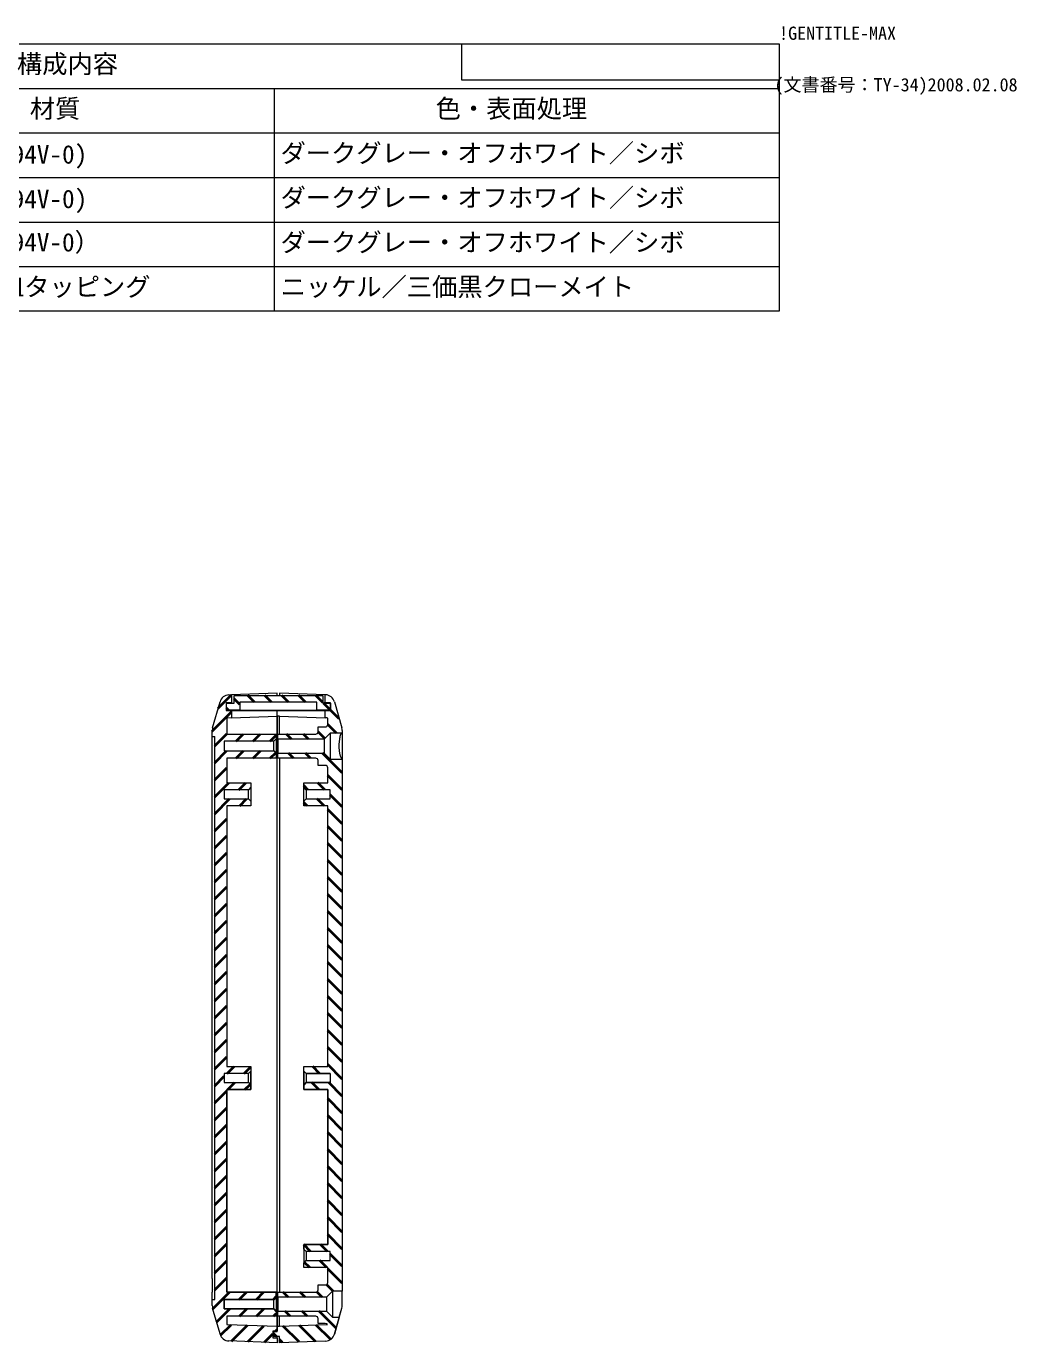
# Model space of a CAD drawing. Units: millimetres at full size, sheet at 1:4. Extents: x -960 to 1181, y -619 to 214.
# Drawn here: x 448 to 653.9, y -60 to 213.6 of the extents above; entities that cross this region are included whole.
import ezdxf
from ezdxf.enums import TextEntityAlignment as Align

# ---------------------------------------------------------------- set-up
doc = ezdxf.new("R2010")
doc.units = ezdxf.units.MM
doc.header["$LTSCALE"] = 4
for name, color, linetype, lineweight in [('0-0_0', 7, 'Continuous', 35), ('0-D_上ｶﾊ__', 7, 'Continuous', 18), ('0-E_下ｶﾊ__', 2, 'Continuous', 18), ('0-F_ﾊ_ﾈﾙ', 5, 'Continuous', 18), ('1-4_ﾋ_ｽ', 8, 'Continuous', 18)]:
    doc.layers.add(name, color=color, linetype=linetype, lineweight=lineweight)
doc.layers.add('0-7_AM_8', color=7, linetype='Continuous')
doc.styles.add('ＭＳ ゴシック', font='')
doc.styles.get('ＭＳ ゴシック').set_extended_font_data('MS Gothic')

# ---------------------------------------------------------------- blocks, each defined once
blk = doc.blocks.new('TK-A3')
at = {"layer": '0-0_0', "lineweight": 18}
for p, q in [((359, 280), (359, 275)), ((359, 275), (403, 275))]:
    blk.add_line(p, q, dxfattribs=at)
at = {"layer": '0-0_0', "style": 'ＭＳ ゴシック'}
for s, p in [('!GENTITLE-MAX', (403, 280)), ('(文書番号：TY-34)2008.02.08', (402.359, 272.859))]:
    blk.add_text(s, height=1.833, dxfattribs=at).set_placement(p, align=Align.BOTTOM_LEFT)
blk = doc.blocks.new('X150')
at = {"layer": '0-0_0'}
for p, q in [((1116.816, 280.563), (1115.01, 282.369)), ((1116.227, 277.616), (1114.41, 279.433)), ((1106.871, 276.366), (1105.821, 277.416)), ((1110.406, 276.366), (1109.356, 277.416)), ((1113.801, 276.507), (1112.41, 277.898))]:
    blk.add_line(p, q, dxfattribs=at)
blk = doc.blocks.new('X151')
at = {"layer": '0-0_0'}
for p, q in [((1107.285, 272.416), (1106.235, 273.466)), ((1110.821, 272.416), (1109.771, 273.466)), ((1117.41, 269.362), (1113.306, 273.466)), ((1117.41, 265.826), (1114.41, 268.826)), ((1110.3, 265.866), (1109.41, 266.755)), ((1113.835, 265.866), (1112.385, 267.316)), ((1110.114, 262.516), (1109.41, 263.22)), ((1113.65, 262.516), (1112.2, 263.966)), ((1117.41, 262.291), (1114.91, 264.791)), ((1117.41, 258.755), (1114.41, 261.755)), ((1117.41, 255.22), (1114.41, 258.22)), ((1117.41, 251.684), (1114.41, 254.684)), ((1117.41, 248.149), (1114.41, 251.149)), ((1117.41, 244.613), (1114.41, 247.613)), ((1117.41, 241.078), (1114.41, 244.078)), ((1117.41, 237.542), (1114.41, 240.542)), ((1117.41, 234.007), (1114.41, 237.007)), ((1117.41, 230.471), (1114.41, 233.471)), ((1117.41, 226.936), (1114.41, 229.936)), ((1117.41, 223.4), (1114.41, 226.4)), ((1117.41, 219.864), (1114.41, 222.864)), ((1117.41, 216.329), (1114.41, 219.329)), ((1117.41, 212.793), (1114.41, 215.793)), ((1117.41, 209.258), (1114.41, 212.258)), ((1112.731, 206.866), (1111.281, 208.316)), ((1117.41, 205.722), (1114.41, 208.722)), ((1112.546, 203.516), (1111.096, 204.966)), ((1117.41, 202.187), (1114.631, 204.966)), ((1117.41, 198.651), (1114.41, 201.651)), ((1117.41, 195.116), (1114.41, 198.116)), ((1117.41, 191.58), (1114.41, 194.58)), ((1117.41, 188.045), (1114.41, 191.045)), ((1117.41, 184.509), (1114.41, 187.509)), ((1117.41, 180.974), (1114.41, 183.974)), ((1117.41, 177.438), (1114.41, 180.438)), ((1117.41, 173.903), (1114.41, 176.903)), ((1117.41, 170.367), (1114.41, 173.367)), ((1110.84, 169.866), (1109.41, 171.296)), ((1114.376, 169.866), (1112.926, 171.316)), ((1110.655, 166.516), (1109.557, 167.613)), ((1114.19, 166.516), (1112.74, 167.966)), ((1117.41, 166.831), (1114.91, 169.331)), ((1117.41, 163.296), (1114.41, 166.296)), ((1113.269, 160.366), (1112.155, 161.48)), ((1115.555, 161.616), (1114.177, 162.993)), ((1106.198, 160.366), (1105.148, 161.416)), ((1109.734, 160.366), (1108.684, 161.416))]:
    blk.add_line(p, q, dxfattribs=at)
blk = doc.blocks.new('X152')
at = {"layer": '0-0_0'}
for p, q in [((1106.613, 156.416), (1105.563, 157.466)), ((1110.148, 156.416), (1109.098, 157.466)), ((1116.158, 153.941), (1112.634, 157.466)), ((1108.437, 151.056), (1105.149, 154.343)), ((1111.853, 151.175), (1108.566, 154.463)), ((1114.951, 151.613), (1111.982, 154.582)), ((1103.742, 152.216), (1103.11, 152.847)), ((1105.02, 150.937), (1104.41, 151.547))]:
    blk.add_line(p, q, dxfattribs=at)
blk = doc.blocks.new('X153')
at = {"layer": '0-0_0'}
for p, q in [((1096.16, 283.541), (1094.96, 284.741)), ((1099.171, 284.066), (1097.771, 285.466)), ((1102.706, 284.066), (1101.306, 285.466)), ((1106.242, 284.066), (1104.842, 285.466)), ((1109.777, 284.066), (1108.377, 285.466)), ((1113.36, 284.019), (1111.913, 285.466)), ((1093.8, 282.366), (1093.36, 282.805)), ((1114.96, 282.419), (1113.513, 283.866))]:
    blk.add_line(p, q, dxfattribs=at)
blk = doc.blocks.new('X154')
at = {"layer": '0-0_0'}
for p, q in [((1091.644, 282.808), (1094.41, 285.575)), ((1090.41, 278.039), (1094.41, 282.039)), ((1090.91, 275.003), (1093.41, 277.503)), ((1095.358, 275.916), (1096.858, 277.416)), ((1098.893, 275.916), (1100.393, 277.416)), ((1102.429, 275.916), (1103.71, 277.197)), ((1090.91, 271.468), (1093.358, 273.916)), ((1095.393, 272.416), (1096.893, 273.916)), ((1098.929, 272.416), (1100.429, 273.916)), ((1102.464, 272.416), (1103.587, 273.538)), ((1090.91, 267.932), (1093.41, 270.432)), ((1090.91, 264.397), (1093.829, 267.316)), ((1095.914, 265.866), (1097.364, 267.316)), ((1090.91, 260.861), (1094.014, 263.966)), ((1096.1, 262.516), (1097.55, 263.966)), ((1090.91, 257.326), (1093.41, 259.826)), ((1090.91, 253.79), (1093.41, 256.29)), ((1090.91, 250.255), (1093.41, 252.755)), ((1090.91, 246.719), (1093.41, 249.219)), ((1090.91, 243.184), (1093.41, 245.684)), ((1090.91, 239.648), (1093.41, 242.148)), ((1090.91, 236.113), (1093.41, 238.613)), ((1090.91, 232.577), (1093.41, 235.077)), ((1090.91, 229.042), (1093.41, 231.542)), ((1090.91, 225.506), (1093.41, 228.006)), ((1090.91, 221.97), (1093.41, 224.47)), ((1090.91, 218.435), (1093.41, 220.935)), ((1090.91, 214.899), (1093.41, 217.399)), ((1090.91, 211.364), (1093.41, 213.864)), ((1090.91, 207.828), (1093.41, 210.328)), ((1093.483, 206.866), (1094.933, 208.316)), ((1097.018, 206.866), (1098.41, 208.257)), ((1090.91, 204.293), (1092.91, 206.293)), ((1090.91, 200.757), (1093.41, 203.257)), ((1093.668, 203.516), (1095.118, 204.966)), ((1097.204, 203.516), (1098.282, 204.594)), ((1090.91, 197.222), (1093.41, 199.722)), ((1090.91, 193.686), (1093.41, 196.186)), ((1090.91, 190.151), (1093.41, 192.651)), ((1090.91, 186.615), (1093.41, 189.115)), ((1090.91, 183.08), (1093.41, 185.58)), ((1090.91, 179.544), (1093.41, 182.044)), ((1090.91, 176.009), (1093.41, 178.509)), ((1090.91, 172.473), (1093.41, 174.973)), ((1090.91, 168.937), (1093.41, 171.437)), ((1090.91, 165.402), (1093.41, 167.902)), ((1090.91, 161.866), (1093.41, 164.366)), ((1090.533, 157.953), (1093.995, 161.416)), ((1096.03, 159.916), (1097.53, 161.416)), ((1099.566, 159.916), (1101.066, 161.416)), ((1103.101, 159.916), (1103.71, 160.524)), ((1091.312, 155.197), (1094.03, 157.916)), ((1096.066, 156.416), (1097.566, 157.916)), ((1099.601, 156.416), (1101.101, 157.916)), ((1103.137, 156.416), (1103.71, 156.989)), ((1092.107, 152.457), (1094.303, 154.653)), ((1094.432, 151.247), (1097.72, 154.534)), ((1097.849, 151.127), (1101.136, 154.415)), ((1103.572, 153.316), (1103.91, 153.653)), ((1101.265, 151.008), (1103.01, 152.753))]:
    blk.add_line(p, q, dxfattribs=at)
blk = doc.blocks.new('U123')
at = {"layer": '1-4_ﾋ_ｽ', "color": 7, "style": 'ＭＳ ゴシック'}
blk.add_text('難燃性ABS（UL94V-0)', height=2.566, dxfattribs=at).set_placement((893.794, 510.086), align=Align.BOTTOM_LEFT)
blk = doc.blocks.new('U124')
at = {"layer": '1-4_ﾋ_ｽ', "color": 7, "style": 'ＭＳ ゴシック'}
blk.add_text('ダークグレー・オフホワイト／シボ', height=2.566, dxfattribs=at).set_placement((953.794, 510.263), align=Align.BOTTOM_LEFT)
blk = doc.blocks.new('U128')
at = {"layer": '1-4_ﾋ_ｽ', "color": 7, "style": 'ＭＳ ゴシック'}
blk.add_text('難燃性ABS（UL94V-0)', height=2.566, dxfattribs=at).set_placement((893.794, 503.911), align=Align.BOTTOM_LEFT)
blk = doc.blocks.new('U129')
at = {"layer": '1-4_ﾋ_ｽ', "color": 7, "style": 'ＭＳ ゴシック'}
blk.add_text('ダークグレー・オフホワイト／シボ', height=2.566, dxfattribs=at).set_placement((953.794, 504.088), align=Align.BOTTOM_LEFT)
blk = doc.blocks.new('U133')
at = {"layer": '1-4_ﾋ_ｽ', "color": 7, "style": 'ＭＳ ゴシック'}
blk.add_text('難燃性ABS（UL94V-0）', height=2.566, dxfattribs=at).set_placement((893.794, 497.913), align=Align.BOTTOM_LEFT)
blk = doc.blocks.new('U134')
at = {"layer": '1-4_ﾋ_ｽ', "color": 7, "style": 'ＭＳ ゴシック'}
blk.add_text('ダークグレー・オフホワイト／シボ', height=2.566, dxfattribs=at).set_placement((953.794, 497.913), align=Align.BOTTOM_LEFT)
blk = doc.blocks.new('U138')
at = {"layer": '1-4_ﾋ_ｽ', "color": 7, "style": 'ＭＳ ゴシック'}
blk.add_text('鉄M2.6×18丸皿タッピング', height=2.566, dxfattribs=at).set_placement((893.794, 491.737), align=Align.BOTTOM_LEFT)
blk = doc.blocks.new('U139')
at = {"layer": '1-4_ﾋ_ｽ', "color": 7, "style": 'ＭＳ ゴシック'}
blk.add_text('ニッケル／三価黒クローメイト', height=2.566, dxfattribs=at).set_placement((953.794, 491.738), align=Align.BOTTOM_LEFT)
blk = doc.blocks.new('U143')
at = {"layer": '1-4_ﾋ_ｽ', "color": 7, "style": 'ＭＳ ゴシック'}
blk.add_text('材質', height=2.566, dxfattribs=at).set_placement((919.044, 516.438), align=Align.BOTTOM_LEFT)
blk = doc.blocks.new('U144')
at = {"layer": '1-4_ﾋ_ｽ', "color": 7, "style": 'ＭＳ ゴシック'}
blk.add_text('色・表面処理', height=2.566, dxfattribs=at).set_placement((975.294, 516.438), align=Align.BOTTOM_LEFT)
blk = doc.blocks.new('U145')
at = {"layer": '1-4_ﾋ_ｽ', "color": 7, "style": 'ＭＳ ゴシック'}
blk.add_text('構成内容', height=2.566, dxfattribs=at).set_placement((917.256, 522.626), align=Align.BOTTOM_LEFT)
blk = doc.blocks.new('S21')
at = {"layer": '1-4_ﾋ_ｽ', "color": 1}
for p, q in [((827.894, 521.288), (1022.894, 521.288)), ((952.894, 521.288), (952.894, 515.113)), ((827.894, 515.113), (1022.894, 515.113)), ((952.894, 515.113), (952.894, 508.938)), ((827.894, 508.938), (1022.894, 508.938)), ((952.894, 508.938), (952.894, 502.763)), ((827.894, 502.763), (1022.894, 502.763)), ((952.894, 502.763), (952.894, 496.588)), ((827.894, 496.588), (1022.894, 496.588)), ((952.894, 496.588), (952.894, 490.413))]:
    blk.add_line(p, q, dxfattribs=at)
at = {"layer": '1-4_ﾋ_ｽ', "color": 7}
blk.add_lwpolyline([(827.894, 527.463), (1022.894, 527.463), (1022.894, 490.413), (827.894, 490.413)], close=True, dxfattribs=at)
at = {"layer": '0-0_0'}
for name in ['U145', 'U143', 'U144', 'U123', 'U124', 'U128', 'U129', 'U133', 'U134', 'U138', 'U139']:
    blk.add_blockref(name, (0, 0), dxfattribs=at)

msp = doc.modelspace()

# ---------------------------------------------------------------- linework, layer by layer
at = {"layer": '0-D_上ｶﾊ__'}
for p, q in [((500.155, 75.006), (490.655, 74.675)), ((500.155, 74.556), (500.155, 75.006)), ((486.73, 67.802), (488.257, 73.201)), ((490.655, 71.406), (500.155, 71.406)), ((500.155, 71.456), (500.155, 71.406)), ((500.155, 70.203), (500.155, 71.406)), ((489.655, 69.74), (489.655, 68.344)), ((500.155, 70.203), (500.155, 63.607)), ((500.155, 63.607), (500.155, 70.203)), ((486.655, -46.665), (486.655, 67.258)), ((486.655, 66.006), (487.155, 66.006)), ((486.883, 68.344), (486.884, 68.344)), ((499.455, 63.006), (499.455, 65.006)), ((499.955, 65.506), (499.955, 62.506)), ((500.155, -49.996), (500.155, 63.607)), ((500.155, -49.996), (500.155, 63.607)), ((494.155, 53.056), (494.155, 54.956)), ((494.655, 55.456), (494.655, 52.556)), ((494.155, -5.944), (494.155, -4.044)), ((494.655, -3.544), (494.655, -6.444)), ((489.655, -7.394), (489.655, -46.665)), ((486.655, -46.665), (486.655, -49.494)), ((486.655, -50.994), (486.655, -49.494)), ((486.655, -52.245), (486.655, -50.994)), ((499.455, -52.994), (499.455, -50.994)), ((499.955, -50.494), (499.955, -53.494)), ((500.155, -49.996), (500.155, -56.592)), ((500.155, -56.592), (500.155, -49.996)), ((488.257, -58.188), (486.73, -52.789)), ((500.155, -58.994), (500.155, -58.694))]:
    msp.add_line(p, q, dxfattribs=at)
for points in [[(490.112, 74.656), (490.655, 74.675), (490.655, 73.006), (489.555, 73.006), (489.555, 71.406), (490.655, 71.406), (490.655, 69.872), (489.751, 69.84)], [(490.655, 69.872), (500.155, 70.203), (500.155, 71.406)], [(486.655, -50.994), (487.155, -50.994), (487.155, 66.006)], [(489.655, 68.344), (489.655, 66.506), (499.955, 66.506), (499.955, 65.506), (499.455, 65.006), (489.155, 65.006), (489.155, 63.006), (499.455, 63.006), (499.955, 62.506), (499.955, 61.506), (489.655, 61.506), (489.655, 56.406), (494.655, 56.406), (494.655, 55.456), (494.155, 54.956), (489.155, 54.956), (489.155, 53.056), (494.155, 53.056), (494.655, 52.556), (494.655, 51.606), (489.655, 51.606), (489.655, -2.594), (494.655, -2.594), (494.655, -3.544), (494.155, -4.044), (489.155, -4.044), (489.155, -5.944), (494.155, -5.944), (494.655, -6.444), (494.655, -7.394), (489.655, -7.394)], [(489.655, -46.665), (489.655, -49.494), (499.955, -49.494), (499.955, -50.494), (499.455, -50.994), (489.155, -50.994), (489.155, -52.994), (499.455, -52.994), (499.955, -53.494), (499.955, -54.494), (489.655, -54.494), (489.655, -56.128)], [(489.751, -56.228), (500.155, -56.592), (500.155, -57.594), (499.255, -57.594), (499.255, -58.994), (500.155, -58.994), (500.155, -59.994), (490.112, -59.643)]]:
    msp.add_lwpolyline(points, dxfattribs=at)
msp.add_lwpolyline([(489.155, -5.944), (494.155, -5.944), (494.655, -6.444), (494.655, -7.394), (489.655, -7.394), (489.655, -49.494), (499.955, -49.494), (499.955, -53.494), (499.455, -52.994), (489.155, -52.994), (489.155, -50.994), (499.455, -50.994), (499.955, -50.494), (499.955, -49.494), (489.655, -49.494), (489.655, -7.394), (494.655, -7.394), (494.655, -3.544), (494.155, -4.044), (489.155, -4.044)], close=True, dxfattribs=at)
for centre, radius, start, end in [((490.181, 72.657), 2, 92, 164.21328), ((489.755, 69.74), 0.1, 92, 180), ((488.655, 67.258), 2, 164.21328, 180), ((488.655, -52.245), 2, 180, 195.78672), ((489.755, -56.128), 0.1, 180, 268), ((490.181, -57.644), 2, 195.78672, 268)]:
    msp.add_arc(centre, radius, start, end, dxfattribs=at)
at = {"layer": '0-E_下ｶﾊ__'}
for p, q in [((500.655, 75.006), (500.655, 74.556)), ((510.198, 74.673), (500.655, 75.006)), ((500.155, 71.406), (510.155, 71.406)), ((512.053, 73.218), (513.579, 67.819)), ((500.655, 70.203), (500.155, 70.203)), ((510.655, 68.344), (510.655, 69.758)), ((510.628, 68.344), (510.655, 68.344)), ((511.155, 66.706), (511.155, 61.306)), ((513.431, 68.344), (513.431, 68.344)), ((513.655, 67.275), (513.655, -46.665)), ((500.255, 65.456), (500.255, 62.556)), ((509.905, 65.456), (509.905, 62.556)), ((500.655, 61.506), (500.655, -49.494)), ((513.655, 61.306), (513.655, 61.32)), ((505.655, 52.556), (505.655, 55.456)), ((506.155, 54.956), (506.155, 53.056)), ((505.655, -6.444), (505.655, -3.544)), ((505.655, -3.544), (505.655, -7.394)), ((506.155, -4.044), (506.155, -5.944)), ((506.155, -41.044), (506.155, -42.944)), ((510.655, -47.494), (510.655, -46.665)), ((500.255, -50.544), (500.255, -53.444)), ((510.405, -50.544), (510.405, -53.444)), ((511.655, -49.294), (511.655, -54.694)), ((513.655, -52.262), (513.655, -49.294)), ((500.655, -56.592), (500.655, -54.494)), ((512.053, -58.206), (513.579, -52.806)), ((513.046, -54.694), (512.053, -58.206)), ((513.046, -54.694), (513.579, -52.806)), ((513.579, -52.806), (513.579, -52.806)), ((499.355, -57.694), (499.355, -57.594))]:
    msp.add_line(p, q, dxfattribs=at)
for points in [[(510.558, 69.858), (510.155, 69.872), (510.155, 71.406), (511.255, 71.406), (511.255, 73.006), (510.155, 73.006), (510.155, 74.675), (510.198, 74.673)], [(500.655, 66.506), (500.655, 70.203), (510.155, 69.872)], [(513.587, 66.706), (511.155, 66.706), (509.905, 65.456), (500.255, 65.456), (500.255, 66.506), (508.155, 66.506)], [(508.655, 67.006), (508.655, 68.006), (510.155, 68.006)], [(513.066, 64.628), (513.079, 64.774), (513.092, 64.917), (513.106, 65.057), (513.122, 65.194), (513.138, 65.327), (513.154, 65.456), (513.172, 65.58), (513.191, 65.699), (513.21, 65.813), (513.23, 65.922), (513.251, 66.024), (513.273, 66.121), (513.296, 66.21), (513.319, 66.293), (513.342, 66.369), (513.367, 66.437), (513.392, 66.498), (513.418, 66.552), (513.445, 66.598), (513.472, 66.635), (513.5, 66.665), (513.528, 66.687), (513.557, 66.701), (513.655, 66.719)], [(513.579, 61.432), (513.535, 61.486), (513.492, 61.55), (513.45, 61.623), (513.41, 61.706), (513.37, 61.797), (513.333, 61.897), (513.297, 62.005), (513.263, 62.121), (513.231, 62.244), (513.201, 62.375), (513.174, 62.512), (513.148, 62.655), (513.126, 62.804), (513.106, 62.958), (513.089, 63.116), (513.074, 63.278), (513.063, 63.444), (513.054, 63.611), (513.049, 63.781), (513.046, 63.951), (513.047, 64.122), (513.05, 64.292), (513.057, 64.461), (513.066, 64.628)], [(508.155, 61.506), (500.255, 61.506), (500.255, 62.556), (509.905, 62.556), (511.155, 61.306), (513.655, 61.306)], [(510.155, 60.006), (508.655, 60.006), (508.655, 61.006)], [(513.655, 61.32), (513.655, 61.322), (513.654, 61.325), (513.654, 61.328), (513.653, 61.331), (513.651, 61.334), (513.65, 61.337), (513.648, 61.341), (513.646, 61.345), (513.644, 61.349), (513.641, 61.353), (513.639, 61.358), (513.636, 61.362), (513.632, 61.367), (513.629, 61.372), (513.625, 61.377), (513.621, 61.383), (513.616, 61.388), (513.612, 61.394), (513.607, 61.4), (513.602, 61.406), (513.597, 61.412), (513.591, 61.418), (513.585, 61.425), (513.579, 61.432)], [(511.155, -4.044), (506.155, -4.044), (505.655, -3.544), (505.655, -2.594), (510.655, -2.594), (510.655, 51.606), (505.655, 51.606), (505.655, 52.556), (506.155, 53.056), (511.155, 53.056), (511.155, 54.956), (506.155, 54.956), (505.655, 55.456), (505.655, 56.406), (510.655, 56.406), (510.655, 59.506)], [(510.655, -7.394), (505.655, -7.394), (505.655, -6.444), (506.155, -5.944), (511.155, -5.944)], [(505.655, -7.394), (510.655, -7.394), (510.655, -39.594), (505.655, -39.594), (505.655, -43.444)], [(510.655, -46.665), (510.655, -44.394), (505.655, -44.394), (505.655, -43.444)], [(513.655, -46.665), (513.655, -49.294), (511.655, -49.294), (510.405, -50.544), (500.255, -50.544), (500.255, -49.494), (508.155, -49.494)], [(508.655, -48.994), (508.655, -47.994), (510.155, -47.994)], [(508.155, -54.494), (500.255, -54.494), (500.255, -53.444), (510.405, -53.444), (511.655, -54.694), (513.046, -54.694)], [(510.198, -59.66), (500.655, -59.994), (500.655, -58.694), (499.355, -58.694), (499.355, -57.694), (500.155, -57.694), (500.155, -56.592), (500.655, -56.592), (510.558, -56.246)], [(510.155, -55.994), (508.655, -55.994), (508.655, -54.994)]]:
    msp.add_lwpolyline(points, dxfattribs=at)
for points in [[(505.655, -7.394), (505.655, -3.544), (506.155, -4.044), (511.155, -4.044), (511.155, -5.944), (506.155, -5.944), (505.655, -6.444)], [(505.655, -7.394), (505.655, -3.544), (506.155, -4.044), (511.155, -4.044), (511.155, -5.944), (506.155, -5.944), (505.655, -6.444)], [(505.655, -7.394), (505.655, -3.544), (506.155, -4.044), (511.155, -4.044), (511.155, -5.944), (506.155, -5.944), (505.655, -6.444)], [(505.655, -7.394), (505.655, -3.544), (506.155, -4.044), (511.155, -4.044), (511.155, -5.944), (506.155, -5.944), (505.655, -6.444)], [(505.655, -7.394), (505.655, -3.544), (506.155, -4.044), (511.155, -4.044), (511.155, -5.944), (506.155, -5.944), (505.655, -6.444)], [(505.655, -7.394), (505.655, -3.544), (506.155, -4.044), (511.155, -4.044), (511.155, -5.944), (506.155, -5.944), (505.655, -6.444)], [(505.655, -7.394), (505.655, -3.544), (506.155, -4.044), (511.155, -4.044), (511.155, -5.944), (506.155, -5.944), (505.655, -6.444)], [(505.655, -7.394), (505.655, -3.544), (506.155, -4.044), (511.155, -4.044), (511.155, -5.944), (506.155, -5.944), (505.655, -6.444)], [(505.655, -7.394), (505.655, -3.544), (506.155, -4.044), (511.155, -4.044), (511.155, -5.944), (506.155, -5.944), (505.655, -6.444)], [(505.655, -7.394), (505.655, -3.544), (506.155, -4.044), (511.155, -4.044), (511.155, -5.944), (506.155, -5.944), (505.655, -6.444)], [(505.655, -7.394), (505.655, -3.544), (506.155, -4.044), (511.155, -4.044), (511.155, -5.944), (506.155, -5.944), (505.655, -6.444)], [(505.655, -7.394), (505.655, -3.544), (506.155, -4.044), (511.155, -4.044), (511.155, -5.944), (506.155, -5.944), (505.655, -6.444)], [(505.655, -7.394), (505.655, -3.544), (506.155, -4.044), (511.155, -4.044), (511.155, -5.944), (506.155, -5.944), (505.655, -6.444)], [(505.655, -7.394), (505.655, -3.544), (506.155, -4.044), (511.155, -4.044), (511.155, -5.944), (506.155, -5.944), (505.655, -6.444)], [(505.655, -7.394), (505.655, -3.544), (506.155, -4.044), (511.155, -4.044), (511.155, -5.944), (506.155, -5.944), (505.655, -6.444)], [(505.655, -7.394), (505.655, -3.544), (506.155, -4.044), (511.155, -4.044), (511.155, -5.944), (506.155, -5.944), (505.655, -6.444)], [(505.655, -7.394), (505.655, -3.544), (506.155, -4.044), (511.155, -4.044), (511.155, -5.944), (506.155, -5.944), (505.655, -6.444)], [(505.655, -7.394), (505.655, -3.544), (506.155, -4.044), (511.155, -4.044), (511.155, -5.944), (506.155, -5.944), (505.655, -6.444)], [(505.655, -7.394), (505.655, -3.544), (506.155, -4.044), (511.155, -4.044), (511.155, -5.944), (506.155, -5.944), (505.655, -6.444)], [(505.655, -7.394), (505.655, -3.544), (506.155, -4.044), (511.155, -4.044), (511.155, -5.944), (506.155, -5.944), (505.655, -6.444)], [(505.655, -7.394), (505.655, -3.544), (506.155, -4.044), (511.155, -4.044), (511.155, -5.944), (506.155, -5.944), (505.655, -6.444)], [(505.655, -7.394), (505.655, -3.544), (506.155, -4.044), (511.155, -4.044), (511.155, -5.944), (506.155, -5.944), (505.655, -6.444)], [(505.655, -7.394), (505.655, -3.544), (506.155, -4.044), (511.155, -4.044), (511.155, -5.944), (506.155, -5.944), (505.655, -6.444)], [(505.655, -7.394), (505.655, -3.544), (506.155, -4.044), (511.155, -4.044), (511.155, -5.944), (506.155, -5.944), (505.655, -6.444)], [(505.655, -7.394), (505.655, -3.544), (506.155, -4.044), (511.155, -4.044), (511.155, -5.944), (506.155, -5.944), (505.655, -6.444)], [(505.655, -7.394), (505.655, -3.544), (506.155, -4.044), (511.155, -4.044), (511.155, -5.944), (506.155, -5.944), (505.655, -6.444)], [(505.655, -7.394), (505.655, -3.544), (506.155, -4.044), (511.155, -4.044), (511.155, -5.944), (506.155, -5.944), (505.655, -6.444)], [(505.655, -7.394), (505.655, -3.544), (506.155, -4.044), (511.155, -4.044), (511.155, -5.944), (506.155, -5.944), (505.655, -6.444)], [(505.655, -7.394), (505.655, -3.544), (506.155, -4.044), (511.155, -4.044), (511.155, -5.944), (506.155, -5.944), (505.655, -6.444)], [(505.655, -7.394), (505.655, -3.544), (506.155, -4.044), (511.155, -4.044), (511.155, -5.944), (506.155, -5.944), (505.655, -6.444)], [(505.655, -7.394), (505.655, -3.544), (506.155, -4.044), (511.155, -4.044), (511.155, -5.944), (506.155, -5.944), (505.655, -6.444)], [(505.655, -7.394), (505.655, -3.544), (506.155, -4.044), (511.155, -4.044), (511.155, -5.944), (506.155, -5.944), (505.655, -6.444)], [(505.655, -7.394), (505.655, -3.544), (506.155, -4.044), (511.155, -4.044), (511.155, -5.944), (506.155, -5.944), (505.655, -6.444)], [(505.655, -7.394), (505.655, -3.544), (506.155, -4.044), (511.155, -4.044), (511.155, -5.944), (506.155, -5.944), (505.655, -6.444)], [(505.655, -7.394), (505.655, -3.544), (506.155, -4.044), (511.155, -4.044), (511.155, -5.944), (506.155, -5.944), (505.655, -6.444)], [(505.655, -7.394), (505.655, -3.544), (506.155, -4.044), (511.155, -4.044), (511.155, -5.944), (506.155, -5.944), (505.655, -6.444)], [(505.655, -7.394), (505.655, -3.544), (506.155, -4.044), (511.155, -4.044), (511.155, -5.944), (506.155, -5.944), (505.655, -6.444)], [(505.655, -7.394), (505.655, -3.544), (506.155, -4.044), (511.155, -4.044), (511.155, -5.944), (506.155, -5.944), (505.655, -6.444)], [(505.655, -7.394), (505.655, -3.544), (506.155, -4.044), (511.155, -4.044), (511.155, -5.944), (506.155, -5.944), (505.655, -6.444)], [(505.655, -7.394), (505.655, -3.544), (506.155, -4.044), (511.155, -4.044), (511.155, -5.944), (506.155, -5.944), (505.655, -6.444)], [(505.655, -7.394), (505.655, -3.544), (506.155, -4.044), (511.155, -4.044), (511.155, -5.944), (506.155, -5.944), (505.655, -6.444)], [(505.655, -7.394), (505.655, -3.544), (506.155, -4.044), (511.155, -4.044), (511.155, -5.944), (506.155, -5.944), (505.655, -6.444)], [(505.655, -7.394), (505.655, -3.544), (506.155, -4.044), (511.155, -4.044), (511.155, -5.944), (506.155, -5.944), (505.655, -6.444)], [(505.655, -7.394), (505.655, -3.544), (506.155, -4.044), (511.155, -4.044), (511.155, -5.944), (506.155, -5.944), (505.655, -6.444)], [(505.655, -7.394), (505.655, -3.544), (506.155, -4.044), (511.155, -4.044), (511.155, -5.944), (506.155, -5.944), (505.655, -6.444)], [(505.655, -7.394), (505.655, -3.544), (506.155, -4.044), (511.155, -4.044), (511.155, -5.944), (506.155, -5.944), (505.655, -6.444)], [(505.655, -7.394), (505.655, -3.544), (506.155, -4.044), (511.155, -4.044), (511.155, -5.944), (506.155, -5.944), (505.655, -6.444)], [(505.655, -7.394), (505.655, -3.544), (506.155, -4.044), (511.155, -4.044), (511.155, -5.944), (506.155, -5.944), (505.655, -6.444)], [(505.655, -7.394), (505.655, -3.544), (506.155, -4.044), (511.155, -4.044), (511.155, -5.944), (506.155, -5.944), (505.655, -6.444)], [(505.655, -7.394), (505.655, -3.544), (506.155, -4.044), (511.155, -4.044), (511.155, -5.944), (506.155, -5.944), (505.655, -6.444)], [(505.655, -7.394), (505.655, -3.544), (506.155, -4.044), (511.155, -4.044), (511.155, -5.944), (506.155, -5.944), (505.655, -6.444)], [(505.655, -7.394), (505.655, -3.544), (506.155, -4.044), (511.155, -4.044), (511.155, -5.944), (506.155, -5.944), (505.655, -6.444)], [(505.655, -7.394), (505.655, -3.544), (506.155, -4.044), (511.155, -4.044), (511.155, -5.944), (506.155, -5.944), (505.655, -6.444)], [(505.655, -7.394), (505.655, -3.544), (506.155, -4.044), (511.155, -4.044), (511.155, -5.944), (506.155, -5.944), (505.655, -6.444)], [(505.655, -7.394), (505.655, -3.544), (506.155, -4.044), (511.155, -4.044), (511.155, -5.944), (506.155, -5.944), (505.655, -6.444)], [(505.655, -7.394), (505.655, -3.544), (506.155, -4.044), (511.155, -4.044), (511.155, -5.944), (506.155, -5.944), (505.655, -6.444)], [(505.655, -7.394), (505.655, -3.544), (506.155, -4.044), (511.155, -4.044), (511.155, -5.944), (506.155, -5.944), (505.655, -6.444)], [(505.655, -7.394), (505.655, -3.544), (506.155, -4.044), (511.155, -4.044), (511.155, -5.944), (506.155, -5.944), (505.655, -6.444)], [(505.655, -7.394), (505.655, -3.544), (506.155, -4.044), (511.155, -4.044), (511.155, -5.944), (506.155, -5.944), (505.655, -6.444)], [(505.655, -7.394), (505.655, -3.544), (506.155, -4.044), (511.155, -4.044), (511.155, -5.944), (506.155, -5.944), (505.655, -6.444)], [(505.655, -7.394), (505.655, -3.544), (506.155, -4.044), (511.155, -4.044), (511.155, -5.944), (506.155, -5.944), (505.655, -6.444)], [(505.655, -7.394), (505.655, -3.544), (506.155, -4.044), (511.155, -4.044), (511.155, -5.944), (506.155, -5.944), (505.655, -6.444)], [(505.655, -7.394), (505.655, -3.544), (506.155, -4.044), (511.155, -4.044), (511.155, -5.944), (506.155, -5.944), (505.655, -6.444)], [(505.655, -7.394), (505.655, -3.544), (506.155, -4.044), (511.155, -4.044), (511.155, -5.944), (506.155, -5.944), (505.655, -6.444)], [(505.655, -7.394), (505.655, -3.544), (506.155, -4.044), (511.155, -4.044), (511.155, -5.944), (506.155, -5.944), (505.655, -6.444)], [(505.655, -7.394), (505.655, -3.544), (506.155, -4.044), (511.155, -4.044), (511.155, -5.944), (506.155, -5.944), (505.655, -6.444)], [(505.655, -7.394), (505.655, -3.544), (506.155, -4.044), (511.155, -4.044), (511.155, -5.944), (506.155, -5.944), (505.655, -6.444)], [(505.655, -7.394), (505.655, -3.544), (506.155, -4.044), (511.155, -4.044), (511.155, -5.944), (506.155, -5.944), (505.655, -6.444)], [(505.655, -7.394), (505.655, -3.544), (506.155, -4.044), (511.155, -4.044), (511.155, -5.944), (506.155, -5.944), (505.655, -6.444)], [(505.655, -7.394), (505.655, -3.544), (506.155, -4.044), (511.155, -4.044), (511.155, -5.944), (506.155, -5.944), (505.655, -6.444)], [(505.655, -7.394), (505.655, -3.544), (506.155, -4.044), (511.155, -4.044), (511.155, -5.944), (506.155, -5.944), (505.655, -6.444)], [(505.655, -7.394), (505.655, -3.544), (506.155, -4.044), (511.155, -4.044), (511.155, -5.944), (506.155, -5.944), (505.655, -6.444)], [(505.655, -7.394), (505.655, -3.544), (506.155, -4.044), (511.155, -4.044), (511.155, -5.944), (506.155, -5.944), (505.655, -6.444)], [(505.655, -7.394), (505.655, -3.544), (506.155, -4.044), (511.155, -4.044), (511.155, -5.944), (506.155, -5.944), (505.655, -6.444)], [(505.655, -7.394), (505.655, -3.544), (506.155, -4.044), (511.155, -4.044), (511.155, -5.944), (506.155, -5.944), (505.655, -6.444)], [(505.655, -7.394), (505.655, -3.544), (506.155, -4.044), (511.155, -4.044), (511.155, -5.944), (506.155, -5.944), (505.655, -6.444)], [(505.655, -7.394), (505.655, -3.544), (506.155, -4.044), (511.155, -4.044), (511.155, -5.944), (506.155, -5.944), (505.655, -6.444)], [(505.655, -7.394), (505.655, -3.544), (506.155, -4.044), (511.155, -4.044), (511.155, -5.944), (506.155, -5.944), (505.655, -6.444)], [(505.655, -7.394), (505.655, -3.544), (506.155, -4.044), (511.155, -4.044), (511.155, -5.944), (506.155, -5.944), (505.655, -6.444)], [(505.655, -7.394), (505.655, -3.544), (506.155, -4.044), (511.155, -4.044), (511.155, -5.944), (506.155, -5.944), (505.655, -6.444)], [(505.655, -7.394), (505.655, -3.544), (506.155, -4.044), (511.155, -4.044), (511.155, -5.944), (506.155, -5.944), (505.655, -6.444)], [(505.655, -7.394), (505.655, -3.544), (506.155, -4.044), (511.155, -4.044), (511.155, -5.944), (506.155, -5.944), (505.655, -6.444)], [(505.655, -7.394), (505.655, -3.544), (506.155, -4.044), (511.155, -4.044), (511.155, -5.944), (506.155, -5.944), (505.655, -6.444)], [(505.655, -7.394), (505.655, -3.544), (506.155, -4.044), (511.155, -4.044), (511.155, -5.944), (506.155, -5.944), (505.655, -6.444)], [(505.655, -7.394), (505.655, -3.544), (506.155, -4.044), (511.155, -4.044), (511.155, -5.944), (506.155, -5.944), (505.655, -6.444)], [(505.655, -7.394), (505.655, -3.544), (506.155, -4.044), (511.155, -4.044), (511.155, -5.944), (506.155, -5.944), (505.655, -6.444)], [(505.655, -7.394), (505.655, -3.544), (506.155, -4.044), (511.155, -4.044), (511.155, -5.944), (506.155, -5.944), (505.655, -6.444)], [(505.655, -7.394), (505.655, -3.544), (506.155, -4.044), (511.155, -4.044), (511.155, -5.944), (506.155, -5.944), (505.655, -6.444)], [(505.655, -7.394), (510.655, -7.394), (510.655, -39.594), (505.655, -39.594), (505.655, -43.444), (506.155, -42.944), (511.155, -42.944), (511.155, -41.044), (506.155, -41.044), (505.655, -40.544), (505.655, -39.594), (510.655, -39.594), (510.655, -7.394)], [(505.655, -7.394), (510.655, -7.394), (510.655, -39.594), (505.655, -39.594), (505.655, -43.444), (506.155, -42.944), (511.155, -42.944), (511.155, -41.044), (506.155, -41.044), (505.655, -40.544), (505.655, -39.594), (510.655, -39.594), (510.655, -7.394)], [(505.655, -7.394), (510.655, -7.394), (510.655, -39.594), (505.655, -39.594), (505.655, -43.444), (506.155, -42.944), (511.155, -42.944), (511.155, -41.044), (506.155, -41.044), (505.655, -40.544), (505.655, -39.594), (510.655, -39.594), (510.655, -7.394)], [(505.655, -7.394), (510.655, -7.394), (510.655, -39.594), (505.655, -39.594), (505.655, -43.444), (506.155, -42.944), (511.155, -42.944), (511.155, -41.044), (506.155, -41.044), (505.655, -40.544), (505.655, -39.594), (510.655, -39.594), (510.655, -7.394)], [(505.655, -7.394), (510.655, -7.394), (510.655, -39.594), (505.655, -39.594), (505.655, -43.444), (506.155, -42.944), (511.155, -42.944), (511.155, -41.044), (506.155, -41.044), (505.655, -40.544), (505.655, -39.594), (510.655, -39.594), (510.655, -7.394)], [(505.655, -7.394), (510.655, -7.394), (510.655, -39.594), (505.655, -39.594), (505.655, -43.444), (506.155, -42.944), (511.155, -42.944), (511.155, -41.044), (506.155, -41.044), (505.655, -40.544), (505.655, -39.594), (510.655, -39.594), (510.655, -7.394)], [(505.655, -7.394), (510.655, -7.394), (510.655, -39.594), (505.655, -39.594), (505.655, -43.444), (506.155, -42.944), (511.155, -42.944), (511.155, -41.044), (506.155, -41.044), (505.655, -40.544), (505.655, -39.594), (510.655, -39.594), (510.655, -7.394)], [(505.655, -7.394), (510.655, -7.394), (510.655, -39.594), (505.655, -39.594), (505.655, -43.444), (506.155, -42.944), (511.155, -42.944), (511.155, -41.044), (506.155, -41.044), (505.655, -40.544), (505.655, -39.594), (510.655, -39.594), (510.655, -7.394)], [(505.655, -7.394), (510.655, -7.394), (510.655, -39.594), (505.655, -39.594), (505.655, -43.444), (506.155, -42.944), (511.155, -42.944), (511.155, -41.044), (506.155, -41.044), (505.655, -40.544), (505.655, -39.594), (510.655, -39.594), (510.655, -7.394)], [(505.655, -7.394), (510.655, -7.394), (510.655, -39.594), (505.655, -39.594), (505.655, -43.444), (506.155, -42.944), (511.155, -42.944), (511.155, -41.044), (506.155, -41.044), (505.655, -40.544), (505.655, -39.594), (510.655, -39.594), (510.655, -7.394)], [(505.655, -7.394), (510.655, -7.394), (510.655, -39.594), (505.655, -39.594), (505.655, -43.444), (506.155, -42.944), (511.155, -42.944), (511.155, -41.044), (506.155, -41.044), (505.655, -40.544), (505.655, -39.594), (510.655, -39.594), (510.655, -7.394)], [(505.655, -7.394), (510.655, -7.394), (510.655, -39.594), (505.655, -39.594), (505.655, -43.444), (506.155, -42.944), (511.155, -42.944), (511.155, -41.044), (506.155, -41.044), (505.655, -40.544), (505.655, -39.594), (510.655, -39.594), (510.655, -7.394)], [(505.655, -7.394), (510.655, -7.394), (510.655, -39.594), (505.655, -39.594), (505.655, -43.444), (506.155, -42.944), (511.155, -42.944), (511.155, -41.044), (506.155, -41.044), (505.655, -40.544), (505.655, -39.594), (510.655, -39.594), (510.655, -7.394)], [(505.655, -7.394), (510.655, -7.394), (510.655, -39.594), (505.655, -39.594), (505.655, -43.444), (506.155, -42.944), (511.155, -42.944), (511.155, -41.044), (506.155, -41.044), (505.655, -40.544), (505.655, -39.594), (510.655, -39.594), (510.655, -7.394)], [(505.655, -7.394), (510.655, -7.394), (510.655, -39.594), (505.655, -39.594), (505.655, -43.444), (506.155, -42.944), (511.155, -42.944), (511.155, -41.044), (506.155, -41.044), (505.655, -40.544), (505.655, -39.594), (510.655, -39.594), (510.655, -7.394)], [(505.655, -7.394), (510.655, -7.394), (510.655, -39.594), (505.655, -39.594), (505.655, -43.444), (506.155, -42.944), (511.155, -42.944), (511.155, -41.044), (506.155, -41.044), (505.655, -40.544), (505.655, -39.594), (510.655, -39.594), (510.655, -7.394)], [(505.655, -7.394), (510.655, -7.394), (510.655, -39.594), (505.655, -39.594), (505.655, -43.444), (506.155, -42.944), (511.155, -42.944), (511.155, -41.044), (506.155, -41.044), (505.655, -40.544), (505.655, -39.594), (510.655, -39.594), (510.655, -7.394)], [(505.655, -7.394), (510.655, -7.394), (510.655, -39.594), (505.655, -39.594), (505.655, -43.444), (506.155, -42.944), (511.155, -42.944), (511.155, -41.044), (506.155, -41.044), (505.655, -40.544), (505.655, -39.594), (510.655, -39.594), (510.655, -7.394)], [(505.655, -7.394), (510.655, -7.394), (510.655, -39.594), (505.655, -39.594), (505.655, -43.444), (506.155, -42.944), (511.155, -42.944), (511.155, -41.044), (506.155, -41.044), (505.655, -40.544), (505.655, -39.594), (510.655, -39.594), (510.655, -7.394)], [(505.655, -7.394), (510.655, -7.394), (510.655, -39.594), (505.655, -39.594), (505.655, -43.444), (506.155, -42.944), (511.155, -42.944), (511.155, -41.044), (506.155, -41.044), (505.655, -40.544), (505.655, -39.594), (510.655, -39.594), (510.655, -7.394)], [(505.655, -7.394), (510.655, -7.394), (510.655, -39.594), (505.655, -39.594), (505.655, -43.444), (506.155, -42.944), (511.155, -42.944), (511.155, -41.044), (506.155, -41.044), (505.655, -40.544), (505.655, -39.594), (510.655, -39.594), (510.655, -7.394)], [(505.655, -7.394), (510.655, -7.394), (510.655, -39.594), (505.655, -39.594), (505.655, -43.444), (506.155, -42.944), (511.155, -42.944), (511.155, -41.044), (506.155, -41.044), (505.655, -40.544), (505.655, -39.594), (510.655, -39.594), (510.655, -7.394)], [(505.655, -7.394), (510.655, -7.394), (510.655, -39.594), (505.655, -39.594), (505.655, -43.444), (506.155, -42.944), (511.155, -42.944), (511.155, -41.044), (506.155, -41.044), (505.655, -40.544), (505.655, -39.594), (510.655, -39.594), (510.655, -7.394)], [(505.655, -7.394), (510.655, -7.394), (510.655, -39.594), (505.655, -39.594), (505.655, -43.444), (506.155, -42.944), (511.155, -42.944), (511.155, -41.044), (506.155, -41.044), (505.655, -40.544), (505.655, -39.594), (510.655, -39.594), (510.655, -7.394)], [(505.655, -7.394), (510.655, -7.394), (510.655, -39.594), (505.655, -39.594), (505.655, -43.444), (506.155, -42.944), (511.155, -42.944), (511.155, -41.044), (506.155, -41.044), (505.655, -40.544), (505.655, -39.594), (510.655, -39.594), (510.655, -7.394)], [(505.655, -7.394), (510.655, -7.394), (510.655, -39.594), (505.655, -39.594), (505.655, -43.444), (506.155, -42.944), (511.155, -42.944), (511.155, -41.044), (506.155, -41.044), (505.655, -40.544), (505.655, -39.594), (510.655, -39.594), (510.655, -7.394)], [(505.655, -7.394), (510.655, -7.394), (510.655, -39.594), (505.655, -39.594), (505.655, -43.444), (506.155, -42.944), (511.155, -42.944), (511.155, -41.044), (506.155, -41.044), (505.655, -40.544), (505.655, -39.594), (510.655, -39.594), (510.655, -7.394)], [(505.655, -7.394), (510.655, -7.394), (510.655, -39.594), (505.655, -39.594), (505.655, -43.444), (506.155, -42.944), (511.155, -42.944), (511.155, -41.044), (506.155, -41.044), (505.655, -40.544), (505.655, -39.594), (510.655, -39.594), (510.655, -7.394)], [(505.655, -7.394), (510.655, -7.394), (510.655, -39.594), (505.655, -39.594), (505.655, -43.444), (506.155, -42.944), (511.155, -42.944), (511.155, -41.044), (506.155, -41.044), (505.655, -40.544), (505.655, -39.594), (510.655, -39.594), (510.655, -7.394)], [(505.655, -7.394), (510.655, -7.394), (510.655, -39.594), (505.655, -39.594), (505.655, -43.444), (506.155, -42.944), (511.155, -42.944), (511.155, -41.044), (506.155, -41.044), (505.655, -40.544), (505.655, -39.594), (510.655, -39.594), (510.655, -7.394)], [(505.655, -7.394), (510.655, -7.394), (510.655, -39.594), (505.655, -39.594), (505.655, -43.444), (506.155, -42.944), (511.155, -42.944), (511.155, -41.044), (506.155, -41.044), (505.655, -40.544), (505.655, -39.594), (510.655, -39.594), (510.655, -7.394)], [(505.655, -7.394), (510.655, -7.394), (510.655, -39.594), (505.655, -39.594), (505.655, -43.444), (506.155, -42.944), (511.155, -42.944), (511.155, -41.044), (506.155, -41.044), (505.655, -40.544), (505.655, -39.594), (510.655, -39.594), (510.655, -7.394)], [(505.655, -7.394), (510.655, -7.394), (510.655, -39.594), (505.655, -39.594), (505.655, -43.444), (506.155, -42.944), (511.155, -42.944), (511.155, -41.044), (506.155, -41.044), (505.655, -40.544), (505.655, -39.594), (510.655, -39.594), (510.655, -7.394)], [(505.655, -7.394), (510.655, -7.394), (510.655, -39.594), (505.655, -39.594), (505.655, -43.444), (506.155, -42.944), (511.155, -42.944), (511.155, -41.044), (506.155, -41.044), (505.655, -40.544), (505.655, -39.594), (510.655, -39.594), (510.655, -7.394)], [(505.655, -7.394), (510.655, -7.394), (510.655, -39.594), (505.655, -39.594), (505.655, -43.444), (506.155, -42.944), (511.155, -42.944), (511.155, -41.044), (506.155, -41.044), (505.655, -40.544), (505.655, -39.594), (510.655, -39.594), (510.655, -7.394)], [(505.655, -7.394), (510.655, -7.394), (510.655, -39.594), (505.655, -39.594), (505.655, -43.444), (506.155, -42.944), (511.155, -42.944), (511.155, -41.044), (506.155, -41.044), (505.655, -40.544), (505.655, -39.594), (510.655, -39.594), (510.655, -7.394)], [(505.655, -7.394), (510.655, -7.394), (510.655, -39.594), (505.655, -39.594), (505.655, -43.444), (506.155, -42.944), (511.155, -42.944), (511.155, -41.044), (506.155, -41.044), (505.655, -40.544), (505.655, -39.594), (510.655, -39.594), (510.655, -7.394)], [(505.655, -7.394), (510.655, -7.394), (510.655, -39.594), (505.655, -39.594), (505.655, -43.444), (506.155, -42.944), (511.155, -42.944), (511.155, -41.044), (506.155, -41.044), (505.655, -40.544), (505.655, -39.594), (510.655, -39.594), (510.655, -7.394)], [(505.655, -7.394), (510.655, -7.394), (510.655, -39.594), (505.655, -39.594), (505.655, -43.444), (506.155, -42.944), (511.155, -42.944), (511.155, -41.044), (506.155, -41.044), (505.655, -40.544), (505.655, -39.594), (510.655, -39.594), (510.655, -7.394)], [(505.655, -7.394), (510.655, -7.394), (510.655, -39.594), (505.655, -39.594), (505.655, -43.444), (506.155, -42.944), (511.155, -42.944), (511.155, -41.044), (506.155, -41.044), (505.655, -40.544), (505.655, -39.594), (510.655, -39.594), (510.655, -7.394)], [(505.655, -7.394), (510.655, -7.394), (510.655, -39.594), (505.655, -39.594), (505.655, -43.444), (506.155, -42.944), (511.155, -42.944), (511.155, -41.044), (506.155, -41.044), (505.655, -40.544), (505.655, -39.594), (510.655, -39.594), (510.655, -7.394)], [(505.655, -7.394), (510.655, -7.394), (510.655, -39.594), (505.655, -39.594), (505.655, -43.444), (506.155, -42.944), (511.155, -42.944), (511.155, -41.044), (506.155, -41.044), (505.655, -40.544), (505.655, -39.594), (510.655, -39.594), (510.655, -7.394)], [(505.655, -7.394), (510.655, -7.394), (510.655, -39.594), (505.655, -39.594), (505.655, -43.444), (506.155, -42.944), (511.155, -42.944), (511.155, -41.044), (506.155, -41.044), (505.655, -40.544), (505.655, -39.594), (510.655, -39.594), (510.655, -7.394)], [(505.655, -7.394), (510.655, -7.394), (510.655, -39.594), (505.655, -39.594), (505.655, -43.444), (506.155, -42.944), (511.155, -42.944), (511.155, -41.044), (506.155, -41.044), (505.655, -40.544), (505.655, -39.594), (510.655, -39.594), (510.655, -7.394)], [(505.655, -7.394), (510.655, -7.394), (510.655, -39.594), (505.655, -39.594), (505.655, -43.444), (506.155, -42.944), (511.155, -42.944), (511.155, -41.044), (506.155, -41.044), (505.655, -40.544), (505.655, -39.594), (510.655, -39.594), (510.655, -7.394)], [(505.655, -7.394), (510.655, -7.394), (510.655, -39.594), (505.655, -39.594), (505.655, -43.444), (506.155, -42.944), (511.155, -42.944), (511.155, -41.044), (506.155, -41.044), (505.655, -40.544), (505.655, -39.594), (510.655, -39.594), (510.655, -7.394)], [(505.655, -7.394), (510.655, -7.394), (510.655, -39.594), (505.655, -39.594), (505.655, -43.444), (506.155, -42.944), (511.155, -42.944), (511.155, -41.044), (506.155, -41.044), (505.655, -40.544), (505.655, -39.594), (510.655, -39.594), (510.655, -7.394)], [(505.655, -7.394), (510.655, -7.394), (510.655, -39.594), (505.655, -39.594), (505.655, -43.444), (506.155, -42.944), (511.155, -42.944), (511.155, -41.044), (506.155, -41.044), (505.655, -40.544), (505.655, -39.594), (510.655, -39.594), (510.655, -7.394)], [(505.655, -7.394), (510.655, -7.394), (510.655, -39.594), (505.655, -39.594), (505.655, -43.444), (506.155, -42.944), (511.155, -42.944), (511.155, -41.044), (506.155, -41.044), (505.655, -40.544), (505.655, -39.594), (510.655, -39.594), (510.655, -7.394)], [(505.655, -7.394), (510.655, -7.394), (510.655, -39.594), (505.655, -39.594), (505.655, -43.444), (506.155, -42.944), (511.155, -42.944), (511.155, -41.044), (506.155, -41.044), (505.655, -40.544), (505.655, -39.594), (510.655, -39.594), (510.655, -7.394)], [(505.655, -7.394), (510.655, -7.394), (510.655, -39.594), (505.655, -39.594), (505.655, -43.444), (506.155, -42.944), (511.155, -42.944), (511.155, -41.044), (506.155, -41.044), (505.655, -40.544), (505.655, -39.594), (510.655, -39.594), (510.655, -7.394)], [(505.655, -7.394), (510.655, -7.394), (510.655, -39.594), (505.655, -39.594), (505.655, -43.444), (506.155, -42.944), (511.155, -42.944), (511.155, -41.044), (506.155, -41.044), (505.655, -40.544), (505.655, -39.594), (510.655, -39.594), (510.655, -7.394)], [(505.655, -7.394), (510.655, -7.394), (510.655, -39.594), (505.655, -39.594), (505.655, -43.444), (506.155, -42.944), (511.155, -42.944), (511.155, -41.044), (506.155, -41.044), (505.655, -40.544), (505.655, -39.594), (510.655, -39.594), (510.655, -7.394)], [(505.655, -7.394), (510.655, -7.394), (510.655, -39.594), (505.655, -39.594), (505.655, -43.444), (506.155, -42.944), (511.155, -42.944), (511.155, -41.044), (506.155, -41.044), (505.655, -40.544), (505.655, -39.594), (510.655, -39.594), (510.655, -7.394)], [(505.655, -7.394), (510.655, -7.394), (510.655, -39.594), (505.655, -39.594), (505.655, -43.444), (506.155, -42.944), (511.155, -42.944), (511.155, -41.044), (506.155, -41.044), (505.655, -40.544), (505.655, -39.594), (510.655, -39.594), (510.655, -7.394)], [(505.655, -7.394), (510.655, -7.394), (510.655, -39.594), (505.655, -39.594), (505.655, -43.444), (506.155, -42.944), (511.155, -42.944), (511.155, -41.044), (506.155, -41.044), (505.655, -40.544), (505.655, -39.594), (510.655, -39.594), (510.655, -7.394)], [(505.655, -7.394), (510.655, -7.394), (510.655, -39.594), (505.655, -39.594), (505.655, -43.444), (506.155, -42.944), (511.155, -42.944), (511.155, -41.044), (506.155, -41.044), (505.655, -40.544), (505.655, -39.594), (510.655, -39.594), (510.655, -7.394)], [(505.655, -7.394), (510.655, -7.394), (510.655, -39.594), (505.655, -39.594), (505.655, -43.444), (506.155, -42.944), (511.155, -42.944), (511.155, -41.044), (506.155, -41.044), (505.655, -40.544), (505.655, -39.594), (510.655, -39.594), (510.655, -7.394)], [(505.655, -7.394), (510.655, -7.394), (510.655, -39.594), (505.655, -39.594), (505.655, -43.444), (506.155, -42.944), (511.155, -42.944), (511.155, -41.044), (506.155, -41.044), (505.655, -40.544), (505.655, -39.594), (510.655, -39.594), (510.655, -7.394)], [(505.655, -7.394), (510.655, -7.394), (510.655, -39.594), (505.655, -39.594), (505.655, -43.444), (506.155, -42.944), (511.155, -42.944), (511.155, -41.044), (506.155, -41.044), (505.655, -40.544), (505.655, -39.594), (510.655, -39.594), (510.655, -7.394)], [(505.655, -7.394), (510.655, -7.394), (510.655, -39.594), (505.655, -39.594), (505.655, -43.444), (506.155, -42.944), (511.155, -42.944), (511.155, -41.044), (506.155, -41.044), (505.655, -40.544), (505.655, -39.594), (510.655, -39.594), (510.655, -7.394)], [(505.655, -7.394), (510.655, -7.394), (510.655, -39.594), (505.655, -39.594), (505.655, -43.444), (506.155, -42.944), (511.155, -42.944), (511.155, -41.044), (506.155, -41.044), (505.655, -40.544), (505.655, -39.594), (510.655, -39.594), (510.655, -7.394)], [(505.655, -7.394), (510.655, -7.394), (510.655, -39.594), (505.655, -39.594), (505.655, -43.444), (506.155, -42.944), (511.155, -42.944), (511.155, -41.044), (506.155, -41.044), (505.655, -40.544), (505.655, -39.594), (510.655, -39.594), (510.655, -7.394)], [(505.655, -7.394), (510.655, -7.394), (510.655, -39.594), (505.655, -39.594), (505.655, -43.444), (506.155, -42.944), (511.155, -42.944), (511.155, -41.044), (506.155, -41.044), (505.655, -40.544), (505.655, -39.594), (510.655, -39.594), (510.655, -7.394)], [(505.655, -7.394), (510.655, -7.394), (510.655, -39.594), (505.655, -39.594), (505.655, -43.444), (506.155, -42.944), (511.155, -42.944), (511.155, -41.044), (506.155, -41.044), (505.655, -40.544), (505.655, -39.594), (510.655, -39.594), (510.655, -7.394)], [(505.655, -7.394), (510.655, -7.394), (510.655, -39.594), (505.655, -39.594), (505.655, -43.444), (506.155, -42.944), (511.155, -42.944), (511.155, -41.044), (506.155, -41.044), (505.655, -40.544), (505.655, -39.594), (510.655, -39.594), (510.655, -7.394)], [(505.655, -7.394), (510.655, -7.394), (510.655, -39.594), (505.655, -39.594), (505.655, -43.444), (506.155, -42.944), (511.155, -42.944), (511.155, -41.044), (506.155, -41.044), (505.655, -40.544), (505.655, -39.594), (510.655, -39.594), (510.655, -7.394)], [(505.655, -7.394), (510.655, -7.394), (510.655, -39.594), (505.655, -39.594), (505.655, -43.444), (506.155, -42.944), (511.155, -42.944), (511.155, -41.044), (506.155, -41.044), (505.655, -40.544), (505.655, -39.594), (510.655, -39.594), (510.655, -7.394)], [(505.655, -7.394), (510.655, -7.394), (510.655, -39.594), (505.655, -39.594), (505.655, -43.444), (506.155, -42.944), (511.155, -42.944), (511.155, -41.044), (506.155, -41.044), (505.655, -40.544), (505.655, -39.594), (510.655, -39.594), (510.655, -7.394)], [(505.655, -7.394), (510.655, -7.394), (510.655, -39.594), (505.655, -39.594), (505.655, -43.444), (506.155, -42.944), (511.155, -42.944), (511.155, -41.044), (506.155, -41.044), (505.655, -40.544), (505.655, -39.594), (510.655, -39.594), (510.655, -7.394)], [(505.655, -7.394), (510.655, -7.394), (510.655, -39.594), (505.655, -39.594), (505.655, -43.444), (506.155, -42.944), (511.155, -42.944), (511.155, -41.044), (506.155, -41.044), (505.655, -40.544), (505.655, -39.594), (510.655, -39.594), (510.655, -7.394)], [(505.655, -7.394), (510.655, -7.394), (510.655, -39.594), (505.655, -39.594), (505.655, -43.444), (506.155, -42.944), (511.155, -42.944), (511.155, -41.044), (506.155, -41.044), (505.655, -40.544), (505.655, -39.594), (510.655, -39.594), (510.655, -7.394)], [(505.655, -7.394), (510.655, -7.394), (510.655, -39.594), (505.655, -39.594), (505.655, -43.444), (506.155, -42.944), (511.155, -42.944), (511.155, -41.044), (506.155, -41.044), (505.655, -40.544), (505.655, -39.594), (510.655, -39.594), (510.655, -7.394)], [(505.655, -7.394), (510.655, -7.394), (510.655, -39.594), (505.655, -39.594), (505.655, -43.444), (506.155, -42.944), (511.155, -42.944), (511.155, -41.044), (506.155, -41.044), (505.655, -40.544), (505.655, -39.594), (510.655, -39.594), (510.655, -7.394)], [(505.655, -7.394), (510.655, -7.394), (510.655, -39.594), (505.655, -39.594), (505.655, -43.444), (506.155, -42.944), (511.155, -42.944), (511.155, -41.044), (506.155, -41.044), (505.655, -40.544), (505.655, -39.594), (510.655, -39.594), (510.655, -7.394)], [(505.655, -7.394), (510.655, -7.394), (510.655, -39.594), (505.655, -39.594), (505.655, -43.444), (506.155, -42.944), (511.155, -42.944), (511.155, -41.044), (506.155, -41.044), (505.655, -40.544), (505.655, -39.594), (510.655, -39.594), (510.655, -7.394)], [(505.655, -7.394), (510.655, -7.394), (510.655, -39.594), (505.655, -39.594), (505.655, -43.444), (506.155, -42.944), (511.155, -42.944), (511.155, -41.044), (506.155, -41.044), (505.655, -40.544), (505.655, -39.594), (510.655, -39.594), (510.655, -7.394)], [(505.655, -7.394), (510.655, -7.394), (510.655, -39.594), (505.655, -39.594), (505.655, -43.444), (506.155, -42.944), (511.155, -42.944), (511.155, -41.044), (506.155, -41.044), (505.655, -40.544), (505.655, -39.594), (510.655, -39.594), (510.655, -7.394)], [(505.655, -7.394), (510.655, -7.394), (510.655, -39.594), (505.655, -39.594), (505.655, -43.444), (506.155, -42.944), (511.155, -42.944), (511.155, -41.044), (506.155, -41.044), (505.655, -40.544), (505.655, -39.594), (510.655, -39.594), (510.655, -7.394)], [(505.655, -7.394), (510.655, -7.394), (510.655, -39.594), (505.655, -39.594), (505.655, -43.444), (506.155, -42.944), (511.155, -42.944), (511.155, -41.044), (506.155, -41.044), (505.655, -40.544), (505.655, -39.594), (510.655, -39.594), (510.655, -7.394)], [(505.655, -7.394), (510.655, -7.394), (510.655, -39.594), (505.655, -39.594), (505.655, -43.444), (506.155, -42.944), (511.155, -42.944), (511.155, -41.044), (506.155, -41.044), (505.655, -40.544), (505.655, -39.594), (510.655, -39.594), (510.655, -7.394)], [(505.655, -7.394), (510.655, -7.394), (510.655, -39.594), (505.655, -39.594), (505.655, -43.444), (506.155, -42.944), (511.155, -42.944), (511.155, -41.044), (506.155, -41.044), (505.655, -40.544), (505.655, -39.594), (510.655, -39.594), (510.655, -7.394)], [(505.655, -7.394), (510.655, -7.394), (510.655, -39.594), (505.655, -39.594), (505.655, -43.444), (506.155, -42.944), (511.155, -42.944), (511.155, -41.044), (506.155, -41.044), (505.655, -40.544), (505.655, -39.594), (510.655, -39.594), (510.655, -7.394)], [(505.655, -7.394), (510.655, -7.394), (510.655, -39.594), (505.655, -39.594), (505.655, -43.444), (506.155, -42.944), (511.155, -42.944), (511.155, -41.044), (506.155, -41.044), (505.655, -40.544), (505.655, -39.594), (510.655, -39.594), (510.655, -7.394)], [(505.655, -7.394), (510.655, -7.394), (510.655, -39.594), (505.655, -39.594), (505.655, -43.444), (506.155, -42.944), (511.155, -42.944), (511.155, -41.044), (506.155, -41.044), (505.655, -40.544), (505.655, -39.594), (510.655, -39.594), (510.655, -7.394)], [(505.655, -7.394), (510.655, -7.394), (510.655, -39.594), (505.655, -39.594), (505.655, -43.444), (506.155, -42.944), (511.155, -42.944), (511.155, -41.044), (506.155, -41.044), (505.655, -40.544), (505.655, -39.594), (510.655, -39.594), (510.655, -7.394)], [(505.655, -7.394), (510.655, -7.394), (510.655, -39.594), (505.655, -39.594), (505.655, -43.444), (506.155, -42.944), (511.155, -42.944), (511.155, -41.044), (506.155, -41.044), (505.655, -40.544), (505.655, -39.594), (510.655, -39.594), (510.655, -7.394)], [(505.655, -7.394), (510.655, -7.394), (510.655, -39.594), (505.655, -39.594), (505.655, -43.444), (506.155, -42.944), (511.155, -42.944), (511.155, -41.044), (506.155, -41.044), (505.655, -40.544), (505.655, -39.594), (510.655, -39.594), (510.655, -7.394)]]:
    msp.add_lwpolyline(points, close=True, dxfattribs=at)
for centre, radius, start, end in [((510.128, 72.674), 2, 15.78672, 88), ((510.555, 69.758), 0.1, 0, 88), ((510.155, 68.506), 0.5, 341.07975, 0), ((508.155, 67.006), 0.5, 270, 0), ((510.155, 68.506), 0.5, 270, 341.07975), ((511.655, 67.275), 2, 0, 15.78672), ((508.155, 61.006), 0.5, 0, 90), ((510.155, 59.506), 0.5, 0, 90), ((508.155, -48.994), 0.5, 270, 0), ((510.155, -47.494), 0.5, 270, 0), ((508.155, -54.994), 0.5, 0, 90), ((511.655, -52.262), 2, 344.21329, 0), ((510.155, -56.494), 0.5, 30.38248, 90), ((510.555, -56.146), 0.1, 272, 288.26075), ((510.128, -57.662), 2, 272, 344.21329)]:
    msp.add_arc(centre, radius, start, end, dxfattribs=at)
at = {"layer": '0-F_ﾊ_ﾈﾙ'}
msp.add_line((492.405, 71.456), (508.405, 71.456), dxfattribs=at)
msp.add_lwpolyline([(511.205, 72.956), (511.205, 71.456), (508.405, 71.456), (508.405, 73.156), (492.405, 73.156), (492.405, 71.456), (489.605, 71.456), (489.605, 72.956), (491.205, 72.956), (491.205, 74.556), (509.605, 74.556), (509.605, 72.956)], close=True, dxfattribs=at)

# ---------------------------------------------------------------- block references
at = {"layer": '0-0_0', "xscale": 1.5, "yscale": 1.5}
msp.add_blockref('TK-A3', (0, -210), dxfattribs=at)
at = {"layer": '0-7_AM_8'}
for name in ['X154', 'X153', 'X150', 'X151', 'X152']:
    msp.add_blockref(name, (-603.755, -210.909), dxfattribs=at)
at = {"layer": '1-4_ﾋ_ｽ', "xscale": 1.5, "yscale": 1.5}
msp.add_blockref('S21', (-929.841, -581.195), dxfattribs=at)

doc.saveas('drawing.dxf')
